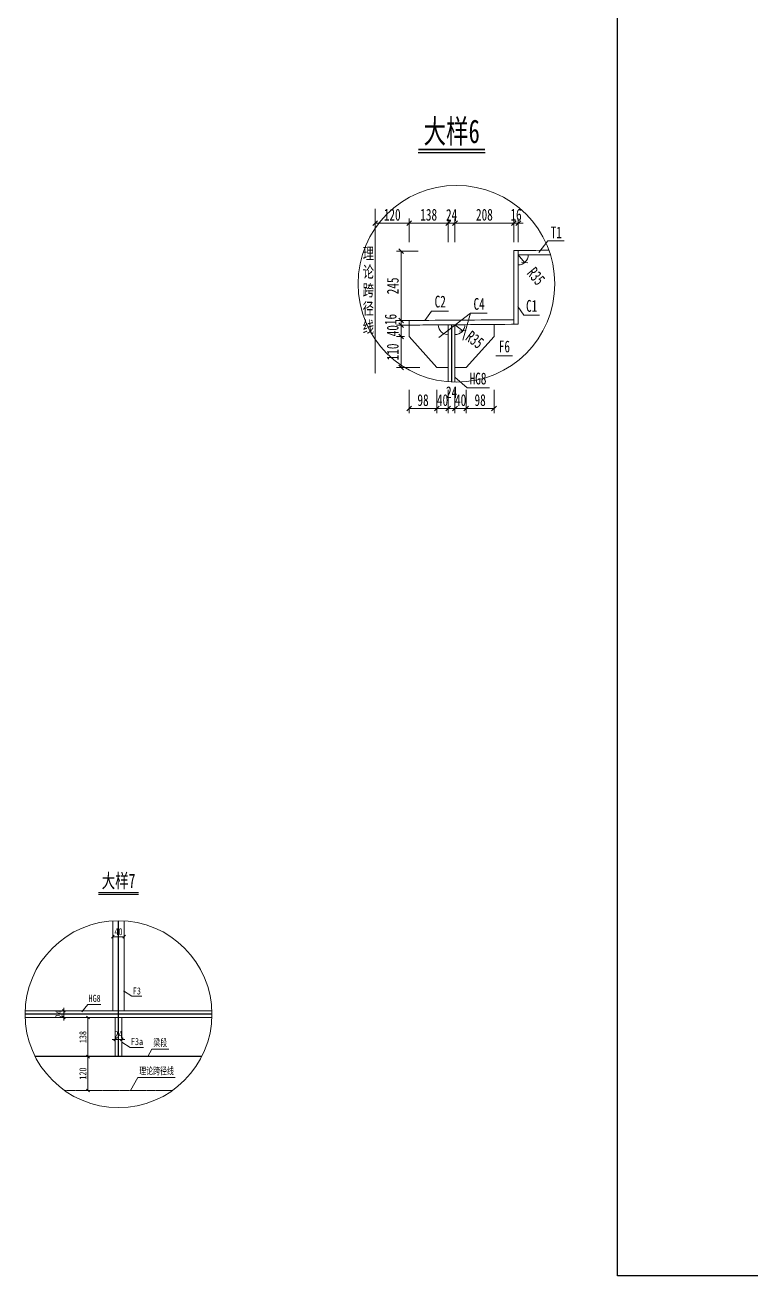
# Model space of a CAD drawing. Header units: millimetres. Extents: x -89049 to 410567, y -307459 to -100425.
# Drawn here: x 132097 to 134664, y -136193 to -131770 of the extents above; entities that cross this region are included whole.
import ezdxf
from ezdxf.enums import TextEntityAlignment as Align

# ---------------------------------------------------------------- set-up
doc = ezdxf.new("R2010")
doc.units = ezdxf.units.MM
doc.linetypes.add('CENTER2', pattern=[28.575, 19.05, -3.175, 3.175, -3.175])
doc.layers.get('Defpoints').update_dxf_attribs({"color": 8})
for name, color, linetype, lineweight in [('中心线', 2, 'CENTER2', 15), ('文字', 7, 'Continuous', 15), ('标注线及字体', 2, 'Continuous', 15), ('细实线', 4, 'Continuous', 15), ('钢板粗线', 1, 'Continuous', 25), ('钢板细线', 6, 'Continuous', 15)]:
    doc.layers.add(name, color=color, linetype=linetype, lineweight=lineweight)
doc.styles.add('111', font='', dxfattribs={"width": 0.7})
doc.styles.add('BM_Dim', font='', dxfattribs={"width": 0.85})
doc.styles.get('111').set_extended_font_data('仿宋_GB2312')
doc.styles.get('BM_Dim').set_extended_font_data('仿宋_GB2312')
doc.dimstyles.new('200', dxfattribs={"dimscale": 0, "dimtxt": 2.5, "dimasz": 1, "dimexe": 1, "dimexo": 1, "dimgap": 0.6, "dimtad": 1, "dimdec": 0, "dimdsep": 46, "dimtxsty": '111', "dimblk": 'OBLIQUE', "dimcen": 0, "dimclrd": 4, "dimclre": 4, "dimclrt": 4, "dimadec": 1, "dimazin": 2, "dimtfac": 1, "dimtdec": 0, "dimtix": 1, "dimtmove": 2, "dimatfit": 3, "dimfxl": 4, "dimfxlon": 1, "dimtolj": 1, "dimlwd": -1, "dimlwe": -1, "dimarcsym": 0})

# ---------------------------------------------------------------- blocks, each defined once
blk = doc.blocks.new('_Oblique')
at = {"color": 0, "linetype": 'ByBlock', "lineweight": -2}
blk.add_line((-0.5, -0.5), (0.5, 0.5), dxfattribs=at)
blk = doc.blocks.new('*D1207')
at = {"layer": 'Defpoints', "color": 0, "transparency": 16777216}
for p in [(133841.1, -132470.9), (133825.1, -132601.5), (133841.1, -132601.5)]:
    blk.add_point(p, dxfattribs=at)
at = {"layer": '细实线', "color": 4, "transparency": 16777216}
for p, q in [((133825.1, -132470.9), (133808.4, -132470.9)), ((133825.1, -132537.6), (133825.1, -132454.3)), ((133825.1, -132470.9), (133841.1, -132470.9)), ((133841.1, -132537.6), (133841.1, -132454.3)), ((133841.1, -132470.9), (133857.7, -132470.9))]:
    blk.add_line(p, q, dxfattribs=at)
at = {"layer": '细实线', "color": 4, "transparency": 16777216, "xscale": 16.66666666666666, "yscale": 16.66666666666666, "zscale": 16.66666666666666}
blk.add_blockref('_Oblique', (133825.1, -132470.9), dxfattribs=at)
at = {"layer": '细实线', "color": 4, "transparency": 16777216, "xscale": 16.66666666666666, "yscale": 16.66666666666666, "zscale": 16.66666666666666, "rotation": 180}
blk.add_blockref('_Oblique', (133841.1, -132470.9), dxfattribs=at)
at = {"layer": '细实线', "color": 4, "transparency": 16777216, "insert": (133833.1, -132441.1), "char_height": 41.67, "attachment_point": 5, "style": '111'}
blk.add_mtext('\\A1;16', dxfattribs=at)
blk = doc.blocks.new('*D1208')
at = {"layer": 'Defpoints', "color": 0, "transparency": 16777216}
for p in [(133617.1, -132470.9), (133593.1, -132696.9), (133617.1, -132728.4)]:
    blk.add_point(p, dxfattribs=at)
at = {"layer": '细实线', "color": 4, "transparency": 16777216}
for p, q in [((133593.1, -132470.9), (133576.4, -132470.9)), ((133593.1, -132537.6), (133593.1, -132454.3)), ((133593.1, -132470.9), (133617.1, -132470.9)), ((133617.1, -132537.6), (133617.1, -132454.3)), ((133617.1, -132470.9), (133633.7, -132470.9))]:
    blk.add_line(p, q, dxfattribs=at)
at = {"layer": '细实线', "color": 4, "transparency": 16777216, "xscale": 16.66666666666666, "yscale": 16.66666666666666, "zscale": 16.66666666666666}
blk.add_blockref('_Oblique', (133593.1, -132470.9), dxfattribs=at)
at = {"layer": '细实线', "color": 4, "transparency": 16777216, "xscale": 16.66666666666666, "yscale": 16.66666666666666, "zscale": 16.66666666666666, "rotation": 180}
blk.add_blockref('_Oblique', (133617.1, -132470.9), dxfattribs=at)
at = {"layer": '细实线', "color": 4, "transparency": 16777216, "insert": (133605.1, -132441.6), "char_height": 41.67, "attachment_point": 5, "style": '111'}
blk.add_mtext('\\A1;24', dxfattribs=at)
blk = doc.blocks.new('*D1209')
at = {"layer": 'Defpoints', "color": 0, "transparency": 16777216}
for p in [(133426.8, -132831), (133523.7, -132831), (133524.1, -132815)]:
    blk.add_point(p, dxfattribs=at)
at = {"layer": '细实线', "color": 4, "transparency": 16777216}
for p, q in [((133493.4, -132815), (133410.1, -132815)), ((133493.4, -132831), (133410.1, -132831)), ((133426.8, -132815), (133426.8, -132798.3)), ((133426.8, -132815), (133426.8, -132831)), ((133426.8, -132831), (133426.8, -132847.6))]:
    blk.add_line(p, q, dxfattribs=at)
at = {"layer": '细实线', "color": 4, "transparency": 16777216, "xscale": 16.66666666666666, "yscale": 16.66666666666666, "zscale": 16.66666666666666}
for p, rotation in [((133426.8, -132815), 270), ((133426.8, -132831), 90)]:
    blk.add_blockref('_Oblique', p, dxfattribs=dict(at, rotation=rotation))
at = {"layer": '细实线', "color": 4, "transparency": 16777216, "insert": (133389.6, -132811.3), "char_height": 41.67, "attachment_point": 5, "rotation": 90, "style": '111'}
blk.add_mtext('\\A1;16', dxfattribs=at)
blk = doc.blocks.new('*D1210')
at = {"layer": 'Defpoints', "color": 0, "transparency": 16777216}
for p in [(133617.1, -132470.9), (133825.1, -132807.9), (133617.1, -132834.9)]:
    blk.add_point(p, dxfattribs=at)
at = {"layer": '细实线', "color": 4, "transparency": 16777216}
for p, q in [((133617.1, -132537.6), (133617.1, -132454.3)), ((133825.1, -132470.9), (133617.1, -132470.9)), ((133825.1, -132537.6), (133825.1, -132454.3))]:
    blk.add_line(p, q, dxfattribs=at)
at = {"layer": '细实线', "color": 4, "transparency": 16777216, "xscale": 16.66666666666666, "yscale": 16.66666666666666, "zscale": 16.66666666666666, "rotation": 180}
blk.add_blockref('_Oblique', (133617.1, -132470.9), dxfattribs=at)
at = {"layer": '细实线', "color": 4, "transparency": 16777216, "xscale": 16.66666666666666, "yscale": 16.66666666666666, "zscale": 16.66666666666666}
blk.add_blockref('_Oblique', (133825.1, -132470.9), dxfattribs=at)
at = {"layer": '细实线', "color": 4, "transparency": 16777216, "insert": (133721.1, -132441.1), "char_height": 41.67, "attachment_point": 5, "style": '111'}
blk.add_mtext('\\A1;208', dxfattribs=at)
blk = doc.blocks.new('*D1211')
at = {"layer": 'Defpoints', "color": 0, "transparency": 16777216}
for p in [(133593.1, -132470.9), (133455.1, -132817.7), (133593.1, -132838.7)]:
    blk.add_point(p, dxfattribs=at)
at = {"layer": '细实线', "color": 4, "transparency": 16777216}
for p, q in [((133455.1, -132537.6), (133455.1, -132454.3)), ((133455.1, -132470.9), (133593.1, -132470.9)), ((133593.1, -132537.6), (133593.1, -132454.3))]:
    blk.add_line(p, q, dxfattribs=at)
at = {"layer": '细实线', "color": 4, "transparency": 16777216, "xscale": 16.66666666666666, "yscale": 16.66666666666666, "zscale": 16.66666666666666, "rotation": 180}
blk.add_blockref('_Oblique', (133455.1, -132470.9), dxfattribs=at)
at = {"layer": '细实线', "color": 4, "transparency": 16777216, "xscale": 16.66666666666666, "yscale": 16.66666666666666, "zscale": 16.66666666666666}
blk.add_blockref('_Oblique', (133593.1, -132470.9), dxfattribs=at)
at = {"layer": '细实线', "color": 4, "transparency": 16777216, "insert": (133524.1, -132441.1), "char_height": 41.67, "attachment_point": 5, "style": '111'}
blk.add_mtext('\\A1;138', dxfattribs=at)
blk = doc.blocks.new('*D1212')
at = {"layer": 'Defpoints', "color": 0, "transparency": 16777216}
for p in [(133335.1, -132470.9), (133335.1, -132576.1), (133455.1, -132815)]:
    blk.add_point(p, dxfattribs=at)
at = {"layer": '细实线', "color": 4, "transparency": 16777216}
for p, q in [((133335.1, -132537.6), (133335.1, -132454.3)), ((133455.1, -132470.9), (133335.1, -132470.9)), ((133455.1, -132537.6), (133455.1, -132454.3))]:
    blk.add_line(p, q, dxfattribs=at)
at = {"layer": '细实线', "color": 4, "transparency": 16777216, "xscale": 16.66666666666666, "yscale": 16.66666666666666, "zscale": 16.66666666666666, "rotation": 180}
blk.add_blockref('_Oblique', (133335.1, -132470.9), dxfattribs=at)
at = {"layer": '细实线', "color": 4, "transparency": 16777216, "xscale": 16.66666666666666, "yscale": 16.66666666666666, "zscale": 16.66666666666666}
blk.add_blockref('_Oblique', (133455.1, -132470.9), dxfattribs=at)
at = {"layer": '细实线', "color": 4, "transparency": 16777216, "insert": (133395.1, -132441.1), "char_height": 41.67, "attachment_point": 5, "style": '111'}
blk.add_mtext('\\A1;120', dxfattribs=at)
blk = doc.blocks.new('*D1213')
at = {"layer": 'Defpoints', "color": 0, "transparency": 16777216}
for p in [(133426.8, -132570), (133503.8, -132570), (133503.8, -132815)]:
    blk.add_point(p, dxfattribs=at)
at = {"layer": '细实线', "color": 4, "transparency": 16777216}
for p, q in [((133487.1, -132570), (133410.1, -132570)), ((133426.8, -132815), (133426.8, -132570)), ((133487.1, -132815), (133410.1, -132815))]:
    blk.add_line(p, q, dxfattribs=at)
at = {"layer": '细实线', "color": 4, "transparency": 16777216, "xscale": 16.66666666666666, "yscale": 16.66666666666666, "zscale": 16.66666666666666}
for p, rotation in [((133426.8, -132570), 90), ((133426.8, -132815), 270)]:
    blk.add_blockref('_Oblique', p, dxfattribs=dict(at, rotation=rotation))
at = {"layer": '细实线', "color": 4, "transparency": 16777216, "insert": (133397.4, -132692.5), "char_height": 41.67, "attachment_point": 5, "rotation": 90, "style": '111'}
blk.add_mtext('\\A1;245', dxfattribs=at)
blk = doc.blocks.new('*D1214')
at = {"layer": 'Defpoints', "color": 0, "transparency": 16777216}
for p in [(133617.1, -132829.8), (133645, -132850.9)]:
    blk.add_point(p, dxfattribs=at)
at = {"layer": '细实线', "color": 4, "transparency": 16777216}
for p, q in [((133645, -132850.9), (133617.1, -132829.8)), ((133617.1, -132829.8), (133645, -132850.9))]:
    blk.add_line(p, q, dxfattribs=at)
at = {"layer": '细实线', "color": 4, "transparency": 16777216, "xscale": 16.66666666666666, "yscale": 16.66666666666666, "zscale": 16.66666666666666, "rotation": 323.0051644700933}
blk.add_blockref('_Oblique', (133645, -132850.9), dxfattribs=at)
at = {"layer": '细实线', "color": 4, "transparency": 16777216, "insert": (133687.2, -132882.7), "char_height": 41.67, "attachment_point": 5, "rotation": 323.0052, "style": '111'}
blk.add_mtext('\\A1;R35', dxfattribs=at)
blk = doc.blocks.new('*D1215')
at = {"layer": 'Defpoints', "color": 0, "transparency": 16777216}
for p in [(133841.1, -132583.2), (133863.5, -132610)]:
    blk.add_point(p, dxfattribs=at)
at = {"layer": '细实线', "color": 4, "transparency": 16777216}
for p, q in [((133863.5, -132610), (133841.1, -132583.2)), ((133841.1, -132583.2), (133863.5, -132610))]:
    blk.add_line(p, q, dxfattribs=at)
at = {"layer": '细实线', "color": 4, "transparency": 16777216, "xscale": 16.66666666666666, "yscale": 16.66666666666666, "zscale": 16.66666666666666, "rotation": 309.9047098222669}
blk.add_blockref('_Oblique', (133863.5, -132610), dxfattribs=at)
at = {"layer": '细实线', "color": 4, "transparency": 16777216, "insert": (133903.9, -132658.3), "char_height": 41.67, "attachment_point": 5, "rotation": 309.9047, "style": '111'}
blk.add_mtext('\\A1;R35', dxfattribs=at)
blk = doc.blocks.new('*D1537')
at = {"layer": 'Defpoints', "color": 0, "transparency": 16777216}
for p in [(132447.1, -134993.8), (132407.1, -135016.3), (132447.1, -135016.3)]:
    blk.add_point(p, dxfattribs=at)
at = {"layer": '细实线', "color": 4, "transparency": 16777216}
for p, q in [((132407.1, -135006.3), (132407.1, -134983.8)), ((132407.1, -134993.8), (132447.1, -134993.8)), ((132447.1, -135006.3), (132447.1, -134983.8))]:
    blk.add_line(p, q, dxfattribs=at)
at = {"layer": '细实线', "color": 4, "transparency": 16777216, "xscale": 10, "yscale": 10, "zscale": 10, "rotation": 180}
blk.add_blockref('_Oblique', (132407.1, -134993.8), dxfattribs=at)
at = {"layer": '细实线', "color": 4, "transparency": 16777216, "xscale": 10, "yscale": 10, "zscale": 10}
blk.add_blockref('_Oblique', (132447.1, -134993.8), dxfattribs=at)
at = {"layer": '细实线', "color": 4, "transparency": 16777216, "insert": (132427.1, -134976), "char_height": 25, "attachment_point": 5, "style": '111'}
blk.add_mtext('\\A1;40', dxfattribs=at)
blk = doc.blocks.new('*D1538')
at = {"layer": 'Defpoints', "color": 0, "transparency": 16777216}
for p in [(132259.8, -135255.7), (132233.9, -135279.7), (132259.8, -135279.7)]:
    blk.add_point(p, dxfattribs=at)
at = {"layer": '细实线', "color": 4, "transparency": 16777216}
for p, q in [((132249.8, -135255.7), (132223.9, -135255.7)), ((132233.9, -135255.7), (132233.9, -135245.7)), ((132233.9, -135255.7), (132233.9, -135279.7)), ((132249.8, -135279.7), (132223.9, -135279.7)), ((132233.9, -135279.7), (132233.9, -135289.7))]:
    blk.add_line(p, q, dxfattribs=at)
at = {"layer": '细实线', "color": 4, "transparency": 16777216, "xscale": 10, "yscale": 10, "zscale": 10}
for p, rotation in [((132233.9, -135255.7), 270), ((132233.9, -135279.7), 90)]:
    blk.add_blockref('_Oblique', p, dxfattribs=dict(at, rotation=rotation))
at = {"layer": '细实线', "color": 4, "transparency": 16777216, "insert": (132216.2, -135267.7), "char_height": 25, "attachment_point": 5, "rotation": 90, "style": '111'}
blk.add_mtext('\\A1;24', dxfattribs=at)
blk = doc.blocks.new('*D1539')
at = {"layer": 'Defpoints', "color": 0, "transparency": 16777216}
for p in [(132415.1, -135334.4), (132439.1, -135334.4), (132439.1, -135356.8)]:
    blk.add_point(p, dxfattribs=at)
at = {"layer": '细实线', "color": 4, "transparency": 16777216}
for p, q in [((132415.1, -135344.4), (132415.1, -135366.8)), ((132439.1, -135344.4), (132439.1, -135366.8)), ((132415.1, -135356.8), (132405.1, -135356.8)), ((132415.1, -135356.8), (132439.1, -135356.8)), ((132439.1, -135356.8), (132449.1, -135356.8))]:
    blk.add_line(p, q, dxfattribs=at)
at = {"layer": '细实线', "color": 4, "transparency": 16777216, "xscale": 10, "yscale": 10, "zscale": 10}
blk.add_blockref('_Oblique', (132415.1, -135356.8), dxfattribs=at)
at = {"layer": '细实线', "color": 4, "transparency": 16777216, "xscale": 10, "yscale": 10, "zscale": 10, "rotation": 180}
blk.add_blockref('_Oblique', (132439.1, -135356.8), dxfattribs=at)
at = {"layer": '细实线', "color": 4, "transparency": 16777216, "insert": (132427.1, -135339.2), "char_height": 25, "attachment_point": 5, "style": '111'}
blk.add_mtext('\\A1;24', dxfattribs=at)
blk = doc.blocks.new('*D1540')
at = {"layer": 'Defpoints', "color": 0, "transparency": 16777216}
for p in [(132364.4, -135417.7), (132319.1, -135537.7), (132364.4, -135537.7)]:
    blk.add_point(p, dxfattribs=at)
at = {"layer": '细实线', "color": 4, "transparency": 16777216}
for p, q in [((132354.4, -135417.7), (132309.1, -135417.7)), ((132319.1, -135417.7), (132319.1, -135537.7)), ((132354.4, -135537.7), (132309.1, -135537.7))]:
    blk.add_line(p, q, dxfattribs=at)
at = {"layer": '细实线', "color": 4, "transparency": 16777216, "xscale": 10, "yscale": 10, "zscale": 10}
for p, rotation in [((132319.1, -135417.7), 90), ((132319.1, -135537.7), 270)]:
    blk.add_blockref('_Oblique', p, dxfattribs=dict(at, rotation=rotation))
at = {"layer": '细实线', "color": 4, "transparency": 16777216, "insert": (132301.3, -135477.7), "char_height": 25, "attachment_point": 5, "rotation": 90, "style": '111'}
blk.add_mtext('\\A1;120', dxfattribs=at)
blk = doc.blocks.new('*D1541')
at = {"layer": 'Defpoints', "color": 0, "transparency": 16777216}
for p in [(132319.1, -135279.7), (132364.4, -135279.7), (132364.4, -135417.7)]:
    blk.add_point(p, dxfattribs=at)
at = {"layer": '细实线', "color": 4, "transparency": 16777216}
for p, q in [((132354.4, -135279.7), (132309.1, -135279.7)), ((132319.1, -135417.7), (132319.1, -135279.7)), ((132354.4, -135417.7), (132309.1, -135417.7))]:
    blk.add_line(p, q, dxfattribs=at)
at = {"layer": '细实线', "color": 4, "transparency": 16777216, "xscale": 10, "yscale": 10, "zscale": 10}
for p, rotation in [((132319.1, -135279.7), 90), ((132319.1, -135417.7), 270)]:
    blk.add_blockref('_Oblique', p, dxfattribs=dict(at, rotation=rotation))
at = {"layer": '细实线', "color": 4, "transparency": 16777216, "insert": (132301.3, -135348.7), "char_height": 25, "attachment_point": 5, "rotation": 90, "style": '111'}
blk.add_mtext('\\A1;138', dxfattribs=at)
blk = doc.blocks.new('*D3021')
at = {"layer": 'Defpoints', "color": 0, "transparency": 16777216}
for p in [(133455.2, -132831), (133426.8, -132871), (133455.1, -132871)]:
    blk.add_point(p, dxfattribs=at)
at = {"layer": '细实线', "color": 4, "transparency": 16777216}
for p, q in [((133438.5, -132831), (133410.1, -132831)), ((133426.8, -132831), (133426.8, -132814.3)), ((133426.8, -132831), (133426.8, -132871)), ((133438.4, -132871), (133410.1, -132871)), ((133426.8, -132871), (133426.8, -132887.6))]:
    blk.add_line(p, q, dxfattribs=at)
at = {"layer": '细实线', "color": 4, "transparency": 16777216, "xscale": 16.66666666666666, "yscale": 16.66666666666666, "zscale": 16.66666666666666}
for p, rotation in [((133426.8, -132831), 270), ((133426.8, -132871), 90)]:
    blk.add_blockref('_Oblique', p, dxfattribs=dict(at, rotation=rotation))
at = {"layer": '细实线', "color": 4, "transparency": 16777216, "insert": (133397, -132851), "char_height": 41.67, "attachment_point": 5, "rotation": 90, "style": '111'}
blk.add_mtext('\\A1;40', dxfattribs=at)
blk = doc.blocks.new('*D3022')
at = {"layer": 'Defpoints', "color": 0, "transparency": 16777216}
for p in [(133455.1, -132871), (133426.8, -132981), (133593.1, -132981)]:
    blk.add_point(p, dxfattribs=at)
at = {"layer": '细实线', "color": 4, "transparency": 16777216}
for p, q in [((133438.4, -132871), (133410.1, -132871)), ((133426.8, -132871), (133426.8, -132981)), ((133493.4, -132981), (133410.1, -132981))]:
    blk.add_line(p, q, dxfattribs=at)
at = {"layer": '细实线', "color": 4, "transparency": 16777216, "xscale": 16.66666666666666, "yscale": 16.66666666666666, "zscale": 16.66666666666666}
for p, rotation in [((133426.8, -132871), 90), ((133426.8, -132981), 270)]:
    blk.add_blockref('_Oblique', p, dxfattribs=dict(at, rotation=rotation))
at = {"layer": '细实线', "color": 4, "transparency": 16777216, "insert": (133397, -132926), "char_height": 41.67, "attachment_point": 5, "rotation": 90, "style": '111'}
blk.add_mtext('\\A1;110', dxfattribs=at)
blk = doc.blocks.new('*D3023')
at = {"layer": 'Defpoints', "color": 0, "transparency": 16777216}
for p in [(133455.1, -132871), (133553.1, -132981), (133455.1, -133126.4)]:
    blk.add_point(p, dxfattribs=at)
at = {"layer": '细实线', "color": 4, "transparency": 16777216}
for p, q in [((133455.1, -133059.8), (133455.1, -133143.1)), ((133553.1, -133059.8), (133553.1, -133143.1)), ((133553.1, -133126.4), (133455.1, -133126.4))]:
    blk.add_line(p, q, dxfattribs=at)
at = {"layer": '细实线', "color": 4, "transparency": 16777216, "xscale": 16.66666666666666, "yscale": 16.66666666666666, "zscale": 16.66666666666666, "rotation": 180}
blk.add_blockref('_Oblique', (133455.1, -133126.4), dxfattribs=at)
at = {"layer": '细实线', "color": 4, "transparency": 16777216, "xscale": 16.66666666666666, "yscale": 16.66666666666666, "zscale": 16.66666666666666}
blk.add_blockref('_Oblique', (133553.1, -133126.4), dxfattribs=at)
at = {"layer": '细实线', "color": 4, "transparency": 16777216, "insert": (133504.1, -133096.6), "char_height": 41.67, "attachment_point": 5, "style": '111'}
blk.add_mtext('\\A1;98', dxfattribs=at)
blk = doc.blocks.new('*D3024')
at = {"layer": 'Defpoints', "color": 0, "transparency": 16777216}
for p in [(133553.1, -132981), (133593.1, -132981), (133593.1, -133126.4)]:
    blk.add_point(p, dxfattribs=at)
at = {"layer": '细实线', "color": 4, "transparency": 16777216}
for p, q in [((133553.1, -133059.8), (133553.1, -133143.1)), ((133593.1, -133059.8), (133593.1, -133143.1)), ((133553.1, -133126.4), (133536.4, -133126.4)), ((133553.1, -133126.4), (133593.1, -133126.4)), ((133593.1, -133126.4), (133609.7, -133126.4))]:
    blk.add_line(p, q, dxfattribs=at)
at = {"layer": '细实线', "color": 4, "transparency": 16777216, "xscale": 16.66666666666666, "yscale": 16.66666666666666, "zscale": 16.66666666666666}
blk.add_blockref('_Oblique', (133553.1, -133126.4), dxfattribs=at)
at = {"layer": '细实线', "color": 4, "transparency": 16777216, "xscale": 16.66666666666666, "yscale": 16.66666666666666, "zscale": 16.66666666666666, "rotation": 180}
blk.add_blockref('_Oblique', (133593.1, -133126.4), dxfattribs=at)
at = {"layer": '细实线', "color": 4, "transparency": 16777216, "insert": (133573.1, -133096.6), "char_height": 41.67, "attachment_point": 5, "style": '111'}
blk.add_mtext('\\A1;40', dxfattribs=at)
blk = doc.blocks.new('*D3026')
at = {"layer": 'Defpoints', "color": 0, "transparency": 16777216}
for p in [(133617.1, -132981), (133657.1, -132981), (133617.1, -133126.4)]:
    blk.add_point(p, dxfattribs=at)
at = {"layer": '细实线', "color": 4, "transparency": 16777216}
for p, q in [((133617.1, -133059.8), (133617.1, -133143.1)), ((133657.1, -133059.8), (133657.1, -133143.1)), ((133617.1, -133126.4), (133600.4, -133126.4)), ((133657.1, -133126.4), (133617.1, -133126.4)), ((133657.1, -133126.4), (133673.7, -133126.4))]:
    blk.add_line(p, q, dxfattribs=at)
at = {"layer": '细实线', "color": 4, "transparency": 16777216, "xscale": 16.66666666666666, "yscale": 16.66666666666666, "zscale": 16.66666666666666}
blk.add_blockref('_Oblique', (133617.1, -133126.4), dxfattribs=at)
at = {"layer": '细实线', "color": 4, "transparency": 16777216, "xscale": 16.66666666666666, "yscale": 16.66666666666666, "zscale": 16.66666666666666, "rotation": 180}
blk.add_blockref('_Oblique', (133657.1, -133126.4), dxfattribs=at)
at = {"layer": '细实线', "color": 4, "transparency": 16777216, "insert": (133637.1, -133096.6), "char_height": 41.67, "attachment_point": 5, "style": '111'}
blk.add_mtext('\\A1;40', dxfattribs=at)
blk = doc.blocks.new('*D3025')
at = {"layer": 'Defpoints', "color": 0, "transparency": 16777216}
for p in [(133755.1, -132871), (133657.1, -132981), (133755.1, -133126.4)]:
    blk.add_point(p, dxfattribs=at)
at = {"layer": '细实线', "color": 4, "transparency": 16777216}
for p, q in [((133657.1, -133059.8), (133657.1, -133143.1)), ((133755.1, -133059.8), (133755.1, -133143.1)), ((133657.1, -133126.4), (133755.1, -133126.4))]:
    blk.add_line(p, q, dxfattribs=at)
at = {"layer": '细实线', "color": 4, "transparency": 16777216, "xscale": 16.66666666666666, "yscale": 16.66666666666666, "zscale": 16.66666666666666, "rotation": 180}
blk.add_blockref('_Oblique', (133657.1, -133126.4), dxfattribs=at)
at = {"layer": '细实线', "color": 4, "transparency": 16777216, "xscale": 16.66666666666666, "yscale": 16.66666666666666, "zscale": 16.66666666666666}
blk.add_blockref('_Oblique', (133755.1, -133126.4), dxfattribs=at)
at = {"layer": '细实线', "color": 4, "transparency": 16777216, "insert": (133706.1, -133096.6), "char_height": 41.67, "attachment_point": 5, "style": '111'}
blk.add_mtext('\\A1;98', dxfattribs=at)
blk = doc.blocks.new('*D3027')
at = {"layer": 'Defpoints', "color": 0, "transparency": 16777216}
for p in [(133593.1, -132981), (133617.1, -132981), (133593.1, -133126.4)]:
    blk.add_point(p, dxfattribs=at)
at = {"layer": '细实线', "color": 4, "transparency": 16777216}
for p, q in [((133593.1, -133059.8), (133593.1, -133143.1)), ((133617.1, -133059.8), (133617.1, -133143.1)), ((133617.1, -133126.4), (133593.1, -133126.4))]:
    blk.add_line(p, q, dxfattribs=at)
at = {"layer": '细实线', "color": 4, "transparency": 16777216, "xscale": 16.66666666666666, "yscale": 16.66666666666666, "zscale": 16.66666666666666, "rotation": 180}
blk.add_blockref('_Oblique', (133593.1, -133126.4), dxfattribs=at)
at = {"layer": '细实线', "color": 4, "transparency": 16777216, "xscale": 16.66666666666666, "yscale": 16.66666666666666, "zscale": 16.66666666666666}
blk.add_blockref('_Oblique', (133617.1, -133126.4), dxfattribs=at)
at = {"layer": '细实线', "color": 4, "transparency": 16777216, "insert": (133605.1, -133068.4), "char_height": 41.67, "attachment_point": 5, "style": '111'}
blk.add_mtext('\\A1;24', dxfattribs=at)

msp = doc.modelspace()

# ---------------------------------------------------------------- linework, layer by layer
at = {"color": 4}
for p, q in [((133487, -132220.4), (133723.5, -132220.4)), ((132356.2, -134843.1), (132498.1, -134843.1))]:
    msp.add_line(p, q, dxfattribs=at)
at = {"color": 6, "const_width": 6, "elevation": 0}
msp.add_lwpolyline([(133487, -132210.4), (133723.5, -132210.4)], dxfattribs=at)
at = {"color": 6, "const_width": 3.6}
msp.add_lwpolyline([(132356.2, -134837.1), (132498.1, -134837.1)], dxfattribs=at)
at = {"layer": 'Defpoints'}
for p, q in [((133605.1, -132829.9), (133605.1, -133032.5)), ((132757.7, -135267.7), (132096.6, -135267.7))]:
    msp.add_line(p, q, dxfattribs=at)
msp.add_lwpolyline([(134191.6, -127671.3), (147024.9, -127671.3), (147024.9, -136193.4), (134191.6, -136193.4)], close=True, dxfattribs=at)
msp.add_lwpolyline([(132427.1, -135417.7), (132427.1, -134937.1)], dxfattribs=at)
at = {"layer": '中心线', "ltscale": 0.03}
msp.add_line((133335.1, -132420.4), (133335.1, -133002.7), dxfattribs=at)
at = {"layer": '中心线', "ltscale": 0.3}
msp.add_line((132617.8, -135537.7), (132236.4, -135537.7), dxfattribs=at)
at = {"layer": '细实线'}
for p, q in [((133944.9, -132533.1), (133913.2, -132574.6)), ((133944.9, -132533.1), (134003.1, -132533.1)), ((133534.4, -132781.3), (133510.9, -132814.6)), ((133534.4, -132781.3), (133593.7, -132781.3)), ((133671.9, -132789.5), (133560.3, -132875.5)), ((133671.9, -132789.5), (133644.8, -132884.6)), ((133671.9, -132789.5), (133731.2, -132789.5)), ((133860.1, -132796.5), (133838.8, -132765.4)), ((133860.1, -132796.5), (133916, -132796.5)), ((133761.3, -132939.9), (133820.6, -132939.9)), ((133660, -133053.3), (133617.1, -133015)), ((133739, -133053.3), (133660, -133053.3)), ((132473.9, -135203.9), (132444.9, -135184.8)), ((132473.9, -135203.9), (132509.9, -135203.9)), ((132318.2, -135233), (132297.5, -135259.9)), ((132318.2, -135233), (132365.2, -135233)), ((132468.1, -135385.8), (132439.1, -135366.8)), ((132468.1, -135385.8), (132515.1, -135385.8)), ((132545.1, -135391.9), (132531, -135417.7)), ((132545.1, -135391.9), (132605, -135391.9)), ((132495.3, -135491.3), (132470, -135537.7)), ((132495.3, -135491.3), (132627.2, -135491.3))]:
    msp.add_line(p, q, dxfattribs=at)
at = {"layer": '细实线', "ltscale": 4}
for p, q in [((132757.4, -135255.7), (132096.8, -135255.7)), ((132757.4, -135279.7), (132096.8, -135279.7))]:
    msp.add_line(p, q, dxfattribs=at)
at = {"layer": '细实线', "color": 3}
for p, q in [((132415.1, -135279.7), (132415.1, -135417.7)), ((132439.1, -135279.7), (132439.1, -135417.7))]:
    msp.add_line(p, q, dxfattribs=at)
for points in [[(132407.1, -135255.7), (132407.1, -134937.7)], [(132447.1, -135255.7), (132447.1, -134937.7)]]:
    msp.add_lwpolyline(points, dxfattribs=at)
at = {"layer": '细实线'}
for centre, radius in [((133622.4, -132685.1), 347.8), ((132427.1, -135267.7), 330.5)]:
    msp.add_circle(centre, radius, dxfattribs=at)
at = {"layer": '钢板粗线'}
msp.add_line((132721.7, -135417.7), (132132.6, -135417.7), dxfattribs=at)
at = {"layer": '钢板细线'}
for p, q in [((133825.1, -132567.3), (133825.1, -132828.3)), ((133841.1, -132567.2), (133841.1, -132828.2)), ((133455.1, -132831), (133455.1, -132815)), ((133593.1, -132830), (133593.1, -133031.7)), ((133617.1, -132829.8), (133617.1, -133032.9))]:
    msp.add_line(p, q, dxfattribs=at)
for points in [[(133825.1, -132567.3, -0.000005), (133949.4, -132566.4)], [(133841.1, -132583.2, -0.000005), (133954.7, -132582.4)], [(133455.1, -132831, -0.000015), (133841.1, -132828.2)]]:
    msp.add_lwpolyline(points, format="xyb", dxfattribs=at)
for points in [[(133593.1, -132981), (133553.1, -132981), (133455.1, -132871), (133455.1, -132831)], [(133617.1, -132981), (133657.1, -132981), (133755.1, -132871), (133755.1, -132831)]]:
    msp.add_lwpolyline(points, dxfattribs=at)
for centre, radius, start, end in [((133841.1, -132583.2), 35, 270, 0), ((179174.7, -6417055), 6284406.4, 90.41346208, 90.41683551), ((133593.1, -132830), 35, 180.4157, 270), ((133617.1, -132829.8), 35, 270, 0.4152)]:
    msp.add_arc(centre, radius, start, end, dxfattribs=at)

# ---------------------------------------------------------------- texts
at = {"layer": '文字', "style": 'BM_Dim', "width": 0.7}
for s, height, p in [('T1', 41.67, (133975.5, -132536.7)), ('理', 41.7, (133310.7, -132611.1)), ('论', 41.7, (133310.7, -132676.1)), ('跨', 41.7, (133310.7, -132741.1)), ('径', 41.7, (133310.7, -132806.1)), ('C2', 41.67, (133565, -132781.3)), ('C4', 41.67, (133702.5, -132789.5)), ('C1', 41.67, (133888.4, -132796.5)), ('线', 41.7, (133310.7, -132871.1)), ('F6', 41.67, (133791.9, -132939.9)), ('HG8', 41.67, (133698.6, -133053.3)), ('F3', 25, (132492.2, -135205.6)), ('HG8', 25, (132342.6, -135231.7)), ('F3a', 25, (132492.5, -135384.5)), ('梁段', 25, (132574.8, -135388.9)), ('理论跨径线', 25, (132561.9, -135488.3))]:
    msp.add_text(s, height=height, dxfattribs=at).set_placement(p, align=Align.BOTTOM_CENTER)
at = {"layer": '标注线及字体', "style": '111', "width": 0.7}
for s, height, p in [('大样6', 83.33, (133605.5, -132144)), ('大样7', 50, (132427.3, -134795))]:
    msp.add_text(s, height=height, dxfattribs=at).set_placement(p, align=Align.MIDDLE)

# ---------------------------------------------------------------- dimensions: what is measured, and where the dimension line sits
at = {"layer": '细实线'}
for base, p1, p2, override, picture, middle in [((133335.1, -132470.9), (133455.1, -132815), (133335.1, -132576.1), {"dimscale": 16.666667}, '*D1212', (133395.1, -132441.1)), ((133593.1, -132470.9), (133455.1, -132817.7), (133593.1, -132838.7), {"dimscale": 16.666667}, '*D1211', (133524.1, -132441.1)), ((133617.1, -132470.9), (133593.1, -132696.9), (133617.1, -132728.4), {"dimscale": 16.666667}, '*D1208', (133605.1, -132441.6)), ((133617.1, -132470.9), (133825.1, -132807.9), (133617.1, -132834.9), {"dimscale": 16.666667}, '*D1210', (133721.1, -132441.1)), ((133841.1, -132470.9), (133825.1, -132601.5), (133841.1, -132601.5), {"dimscale": 16.666667}, '*D1207', (133833.1, -132441.1)), ((133455.1, -133126.4), (133553.1, -132981), (133455.1, -132871), {"dimscale": 16.666667}, '*D3023', (133504.1, -133096.6)), ((133593.1, -133126.4), (133553.1, -132981), (133593.1, -132981), {"dimscale": 16.666667}, '*D3024', (133573.1, -133096.6)), ((132447.1, -134993.8), (132407.1, -135016.3), (132447.1, -135016.3), {"dimscale": 10, "dimblk": 'Oblique'}, '*D1537', (132427.1, -134976)), ((132439.1, -135356.8), (132415.1, -135334.4), (132439.1, -135334.4), {"dimscale": 10, "dimblk": 'Oblique'}, '*D1539', (132427.1, -135339.2))]:
    dim = msp.add_linear_dim(base=base, p1=p1, p2=p2, dimstyle='200', override=override, dxfattribs=at)
    dim.commit()
    dim.dimension.update_dxf_attribs({"geometry": picture, "text_midpoint": middle})
for base, p1, p2, angle, override, picture, middle in [((133426.8, -132570), (133503.8, -132815), (133503.8, -132570), 90, {"dimscale": 16.666667}, '*D1213', (133397.4, -132692.5)), ((133426.8, -132871), (133455.2, -132831), (133455.1, -132871), 90, {"dimscale": 16.666667}, '*D3021', (133397, -132851)), ((133426.8, -132981), (133455.1, -132871), (133593.1, -132981), 90, {"dimscale": 16.666667}, '*D3022', (133397, -132926)), ((133755.1, -133126.4), (133657.1, -132981), (133755.1, -132871), 180, {"dimscale": 16.666667}, '*D3025', (133706.1, -133096.6)), ((133617.1, -133126.4), (133657.1, -132981), (133617.1, -132981), 180, {"dimscale": 16.666667}, '*D3026', (133637.1, -133096.6)), ((132233.9, -135279.7), (132259.8, -135255.7), (132259.8, -135279.7), 90, {"dimscale": 10, "dimblk": 'Oblique'}, '*D1538', (132216.2, -135267.7)), ((132319.1, -135279.7), (132364.4, -135417.7), (132364.4, -135279.7), 90, {"dimscale": 10, "dimblk": 'Oblique'}, '*D1541', (132301.3, -135348.7)), ((132319.1, -135537.7), (132364.4, -135417.7), (132364.4, -135537.7), 90, {"dimscale": 10, "dimblk": 'Oblique'}, '*D1540', (132301.3, -135477.7))]:
    dim = msp.add_linear_dim(base=base, p1=p1, p2=p2, angle=angle, dimstyle='200', override=override, dxfattribs=at)
    dim.commit()
    dim.dimension.update_dxf_attribs({"geometry": picture, "text_midpoint": middle})
for center, mpoint, picture, middle in [((133841.1, -132583.2), (133863.5, -132610), '*D1215', (133903.9, -132658.3)), ((133617.1, -132829.8), (133645, -132850.9), '*D1214', (133687.2, -132882.7))]:
    dim = msp.add_radius_dim(center=center, mpoint=mpoint, dimstyle='200', override={"dimscale": 16.666667}, dxfattribs=at)
    dim.commit()
    dim.dimension.update_dxf_attribs({"geometry": picture, "text_midpoint": middle, "dimtype": 164})
for base, p1, p2, angle, picture, middle in [((133426.8, -132831), (133524.1, -132815), (133523.7, -132831), 90, '*D1209', (133389.6, -132811.3)), ((133593.1, -133126.4), (133617.1, -132981), (133593.1, -132981), 180, '*D3027', (133605.1, -133068.4))]:
    dim = msp.add_linear_dim(base=base, p1=p1, p2=p2, angle=angle, dimstyle='200', override={"dimscale": 16.666667}, dxfattribs=at)
    dim.commit()
    dim.dimension.update_dxf_attribs({"geometry": picture, "text_midpoint": middle, "dimtype": 160})

doc.saveas('drawing.dxf')
